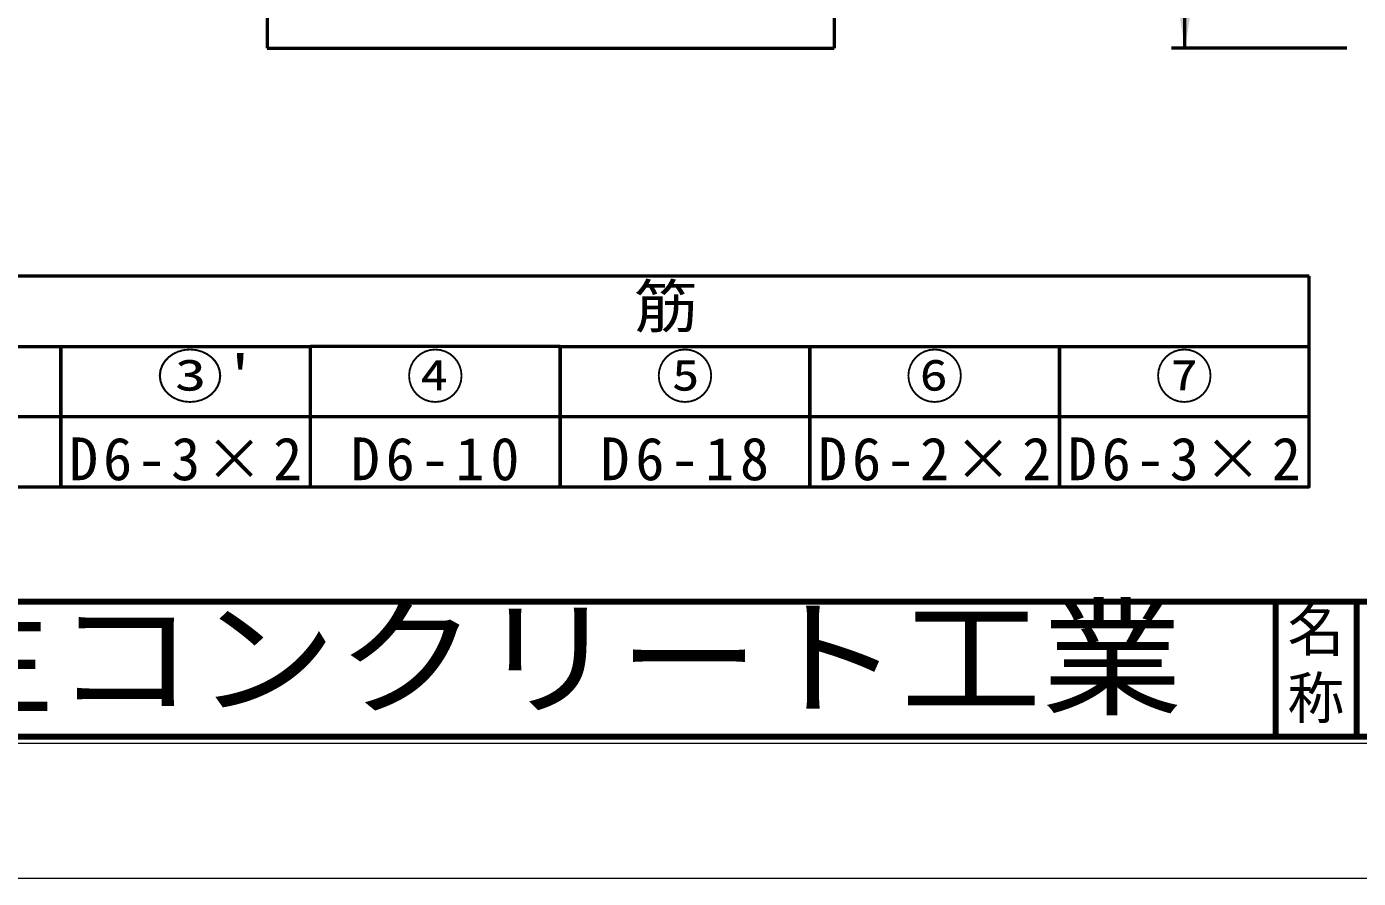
# Model space of a CAD drawing. Units: millimetres, scale not verified. Extents: x -2102 to 2102, y -1485 to 1485.
# Drawn here: x -1108 to -121, y -1485 to -854 of the extents above; entities that cross this region are included whole.
import ezdxf
from ezdxf.enums import TextEntityAlignment as Align

# ---------------------------------------------------------------- set-up
doc = ezdxf.new("R2010")
doc.units = ezdxf.units.MM
doc.header["$LTSCALE"] = 5
doc.layers.add('0-0_V-nasSTD', color=7, linetype='Continuous', lineweight=35)
doc.layers.add('0-1_0', color=7, linetype='Continuous', lineweight=50)
doc.styles.add('ＭＳ ゴシック', font='')
doc.styles.get('ＭＳ ゴシック').set_extended_font_data('MS Gothic')

msp = doc.modelspace()

# ---------------------------------------------------------------- linework, layer by layer
at = {"layer": '0-0_V-nasSTD', "lineweight": 50}
for p, q in [((-1082.5, -1039), (-1267.5, -1039)), ((-897.5, -1039), (-1082.5, -1039)), ((-712.5, -1039), (-897.5, -1039)), ((-527.5, -1039), (-712.5, -1039)), ((-342.5, -1039), (-527.5, -1039)), ((-157.5, -1039), (-342.5, -1039)), ((-157.5, -1091), (-157.5, -1039)), ((-1267.5, -1091), (-1082.5, -1091)), ((-1082.5, -1091), (-897.5, -1091)), ((-712.5, -1091), (-527.5, -1091)), ((-527.5, -1143), (-527.5, -1091)), ((-527.5, -1091), (-342.5, -1091)), ((-342.5, -1091), (-157.5, -1091)), ((-157.5, -1143), (-157.5, -1091)), ((-527.5, -1195), (-527.5, -1143)), ((-342.5, -1143), (-157.5, -1143))]:
    msp.add_line(p, q, dxfattribs=at)
at = {"layer": '0-0_V-nasSTD', "lineweight": 100}
for p, q in [((-182.5, -1280), (-182.5, -1380)), ((-122.5, -1280), (-122.5, -1380))]:
    msp.add_line(p, q, dxfattribs=at)
at = {"layer": '0-0_V-nasSTD', "lineweight": 18}
for points in [[(-2102.5, -1485), (-2102.5, 1485), (2102.5, 1485), (2102.5, -1485)], [(-2002.5, -1385), (-2002.5, 1385), (2002.5, 1385), (2002.5, -1385)]]:
    msp.add_lwpolyline(points, close=True, dxfattribs=at)
at = {"layer": '0-0_V-nasSTD', "lineweight": 100}
msp.add_lwpolyline([(-1997.5, 1380), (-1997.5, -1380), (1997.5, -1380), (1997.5, 1380)], close=True, dxfattribs=at)
at = {"layer": '0-0_V-nasSTD', "lineweight": 50}
for points in [[(-1637.5, -1091), (-1637.5, -1143), (-1452.5, -1143), (-1452.5, -1091), (-1452.5, -1143), (-1267.5, -1143), (-1267.5, -1091), (-1267.5, -1143), (-1082.5, -1143), (-1082.5, -1091), (-1082.5, -1143), (-897.5, -1143)], [(-897.5, -1143), (-712.5, -1143), (-712.5, -1091), (-897.5, -1091)], [(-897.5, -1195), (-897.5, -1143), (-897.5, -1091)], [(-712.5, -1143), (-712.5, -1091), (-712.5, -1143)], [(-712.5, -1143), (-527.5, -1143), (-527.5, -1091)], [(-527.5, -1143), (-527.5, -1091), (-527.5, -1143)], [(-527.5, -1143), (-342.5, -1143), (-342.5, -1091)], [(-342.5, -1143), (-342.5, -1091), (-342.5, -1143)], [(-1637.5, -1143), (-1637.5, -1195), (-1452.5, -1195), (-1452.5, -1143), (-1452.5, -1195), (-1267.5, -1195), (-1267.5, -1143), (-1267.5, -1195), (-1082.5, -1195), (-1082.5, -1143), (-1082.5, -1195), (-897.5, -1195)], [(-897.5, -1195), (-712.5, -1195), (-712.5, -1143)], [(-712.5, -1195), (-712.5, -1143), (-712.5, -1195)], [(-712.5, -1195), (-527.5, -1195), (-527.5, -1143)], [(-527.5, -1195), (-527.5, -1143), (-527.5, -1195)], [(-527.5, -1195), (-342.5, -1195), (-342.5, -1143)], [(-342.5, -1195), (-342.5, -1143), (-342.5, -1195)], [(-342.5, -1195), (-157.5, -1195), (-157.5, -1143)]]:
    msp.add_lwpolyline(points, dxfattribs=at)
at = {"layer": '0-0_V-nasSTD'}
msp.add_solid([(-255.531, -833.955), (-249.531, -869.955), (-243.531, -833.955)], dxfattribs=at)
at = {"layer": '0-1_0'}
for p, q in [((-249.531, -869.955), (-249.531, -29.955)), ((-929.531, -41.955), (-929.531, -869.955)), ((-509.531, -41.955), (-509.531, -869.955)), ((-929.531, -869.955), (-509.531, -869.955)), ((-129.531, -869.955), (-259.531, -869.955))]:
    msp.add_line(p, q, dxfattribs=at)
at = {"layer": '0-1_0', "lineweight": 100}
msp.add_line((-1997.5, -1280), (1997.5, -1280), dxfattribs=at)

# ---------------------------------------------------------------- texts
at = {"layer": '0-0_V-nasSTD', "style": 'ＭＳ ゴシック'}
for s, height, width, p in [('配\u3000\u3000\u3000\u3000\u3000\u3000\u3000\u3000\u3000\u3000筋', 31.67, 1.1, (-1180.46, -1086.6)), ("③'", 31.67, 1.15, (-1011.6, -1138.6)), ('株式会社船生コンクリート工業', 69.65, 1.1, (-1714.221, -1377.45))]:
    msp.add_text(s, height=height, dxfattribs=dict(at, width=width)).set_placement(p, align=Align.BOTTOM_LEFT)
for s, height, p in [('④', 31.67, (-826.6, -1138.6)), ('⑤', 31.67, (-641.6, -1138.6)), ('⑥', 31.67, (-456.6, -1138.6)), ('⑦', 31.67, (-271.6, -1138.6)), ('名', 30.79, (-173.518, -1326.001)), ('称', 30.79, (-173.524, -1375.99))]:
    msp.add_text(s, height=height, dxfattribs=at).set_placement(p, align=Align.BOTTOM_LEFT)
at = {"layer": '0-0_V-nasSTD', "char_height": 31.67, "attachment_point": 7, "style": 'ＭＳ ゴシック'}
for s, insert in [('\\T1.17;D6-3×2', (-1076.4, -1190.6)), ('\\T1.2;D6-10', (-867.64, -1190.6)), ('\\T1.2;D6-18', (-682.64, -1190.6)), ('\\T1.17;D6-2×2', (-521.4, -1190.6)), ('\\T1.17;D6-3×2', (-336.4, -1190.6))]:
    msp.add_mtext(s, dxfattribs=dict(at, insert=insert))

doc.saveas('drawing.dxf')
